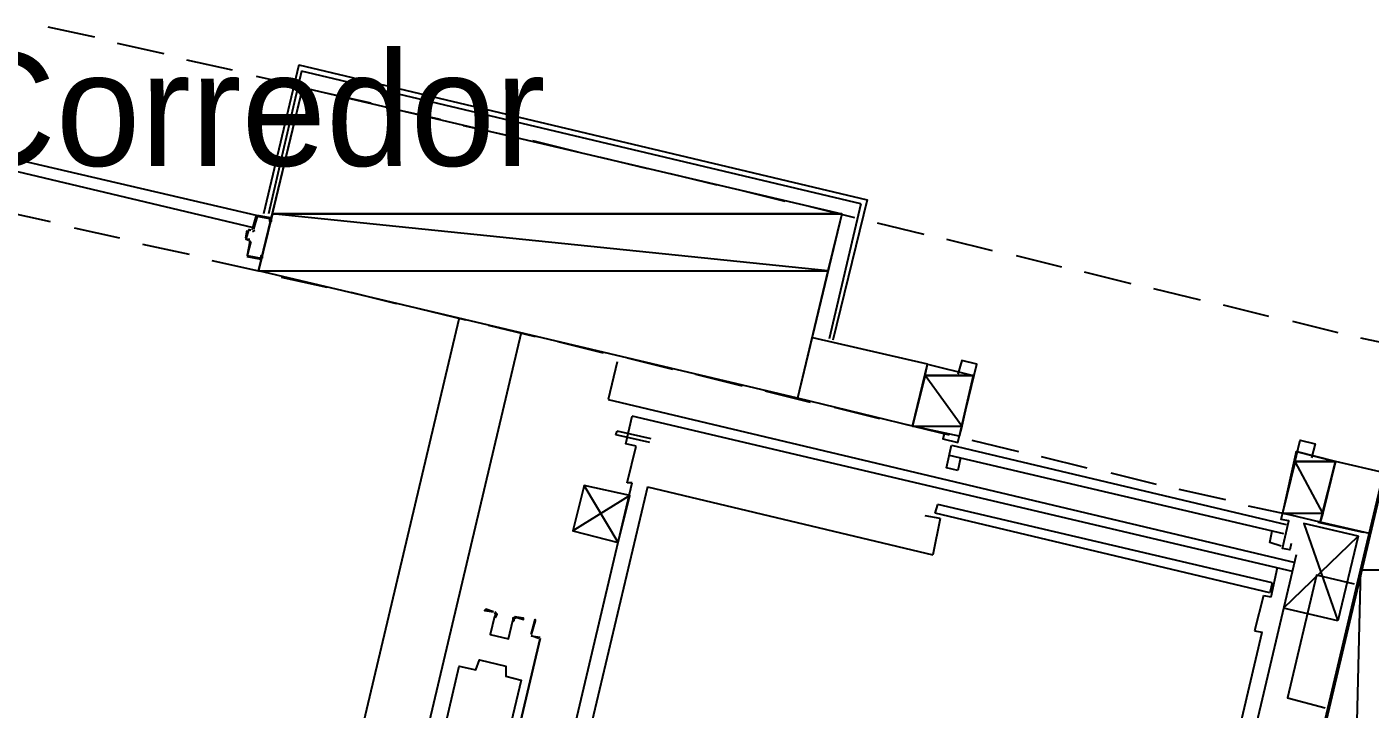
# Model space of a CAD drawing. Header units: feet. Extents: x -84 to 198, y -22 to 181.
# Drawn here: x 57.69 to 71.87, y 119.24 to 126.44 of the extents above; entities that cross this region are included whole.
import ezdxf
from ezdxf.enums import TextEntityAlignment as Align

# ---------------------------------------------------------------- set-up
doc = ezdxf.new("R2010")
doc.units = ezdxf.units.FT
for name, color, linetype in [('A-LINEA', 7, 'CONTINUOUS'), ('A-MURO-CONCRETO', 8, 'CONTINUOUS'), ('A-NOMBRE-ESPACIO', 2, 'CONTINUOUS')]:
    doc.layers.add(name, color=color, linetype=linetype)

msp = doc.modelspace()

# ---------------------------------------------------------------- linework, layer by layer
at = {"layer": 'A-LINEA'}
for p, q in [((57.9067, 126.4444), (58.4, 126.3378)), ((57.9067, 126.4444), (58.4, 126.3378)), ((58.64, 126.2711), (59.1333, 126.1644)), ((58.64, 126.2711), (59.1333, 126.1644)), ((59.3733, 126.0978), (59.8533, 125.9911)), ((59.3733, 126.0978), (59.8533, 125.9911)), ((60.56, 126.0444), (60.1867, 124.4711)), ((60.5867, 125.9778), (60.24, 124.4711)), ((66.4933, 124.5778), (60.5867, 125.9778)), ((60.1067, 125.9244), (60.5867, 125.8178)), ((60.1067, 125.9244), (60.5867, 125.8178)), ((60.8267, 125.7511), (61.32, 125.6444)), ((60.8267, 125.7511), (61.32, 125.6444)), ((61.56, 125.5778), (62.0533, 125.4711)), ((61.56, 125.5778), (62.0533, 125.4711)), ((62.2933, 125.4044), (62.7733, 125.2978)), ((62.2933, 125.4044), (62.7733, 125.2978)), ((63.0267, 125.2444), (63.5067, 125.1244)), ((63.0267, 125.2444), (63.5067, 125.1244)), ((63.7467, 125.0711), (64.24, 124.9511)), ((63.7467, 125.0711), (64.24, 124.9511)), ((64.48, 124.8978), (64.9733, 124.7778)), ((64.48, 124.8978), (64.9733, 124.7778)), ((65.2133, 124.7244), (65.6933, 124.6044)), ((65.2133, 124.7244), (65.6933, 124.6044)), ((66.4933, 124.5778), (66.16, 123.1511)), ((57.4533, 124.4978), (57.9333, 124.3911)), ((57.4533, 124.4978), (57.9333, 124.3911)), ((60.12, 124.4578), (60.2533, 124.4311)), ((60.12, 124.4578), (60.2533, 124.4311)), ((60.12, 124.4444), (60.12, 124.4444)), ((60.12, 124.4444), (60.12, 124.4444)), ((60.2533, 124.4178), (60.2533, 124.4178)), ((60.2533, 124.4178), (60.2533, 124.4178)), ((65.9467, 124.5511), (66.4267, 124.4311)), ((65.9467, 124.5511), (66.4267, 124.4311)), ((58.1867, 124.3244), (58.6667, 124.2178)), ((58.1867, 124.3244), (58.6667, 124.2178)), ((60, 124.2178), (60.0133, 124.2978)), ((60, 124.2178), (60.0133, 124.2978)), ((60.0267, 124.3111), (60.0533, 124.2978)), ((60.0267, 124.3111), (60.0533, 124.2978)), ((60.0267, 124.2978), (60.0267, 124.2978)), ((60.0267, 124.2978), (60.0267, 124.2978)), ((60.0687, 124.285), (60.0928, 124.2998)), ((60.0687, 124.285), (60.0928, 124.2998)), ((66.6667, 124.3778), (67.16, 124.2578)), ((66.6667, 124.3778), (67.16, 124.2578)), ((58.9067, 124.1511), (59.4, 124.0444)), ((58.9067, 124.1511), (59.4, 124.0444)), ((60.0267, 124.1778), (60.0267, 124.1778)), ((60.0267, 124.1778), (60.0267, 124.1778)), ((60.0528, 124.1665), (60.0379, 124.1906)), ((60.0528, 124.1665), (60.0379, 124.1906)), ((67.4, 124.2044), (67.88, 124.0844)), ((67.4, 124.2044), (67.88, 124.0844)), ((60.16, 123.9911), (60.0133, 124.0178)), ((60.16, 123.9911), (60.0133, 124.0178)), ((60.16, 124.0044), (60.16, 124.0044)), ((60.16, 124.0044), (60.16, 124.0044)), ((68.1333, 124.0311), (68.6133, 123.9111)), ((68.1333, 124.0311), (68.6133, 123.9111)), ((59.64, 123.9778), (60.1333, 123.8711)), ((59.64, 123.9778), (60.1333, 123.8711)), ((68.8533, 123.8578), (69.3467, 123.7378)), ((68.8533, 123.8578), (69.3467, 123.7378)), ((60.3733, 123.8044), (60.8533, 123.6978)), ((60.3733, 123.8044), (60.8533, 123.6978)), ((61.1067, 123.6444), (61.5867, 123.5244)), ((61.1067, 123.6444), (61.5867, 123.5244)), ((69.5867, 123.6844), (70.08, 123.5644)), ((69.5867, 123.6844), (70.08, 123.5644)), ((61.8267, 123.4711), (62.32, 123.3511)), ((61.8267, 123.4711), (62.32, 123.3511)), ((70.32, 123.5111), (70.8, 123.3911)), ((70.32, 123.5111), (70.8, 123.3911)), ((60.3333, 115.2578), (62.2533, 123.3644)), ((60.3333, 115.2578), (62.2533, 123.3644)), ((62.56, 123.2978), (63.0533, 123.1778)), ((62.56, 123.2978), (63.0533, 123.1778)), ((71.0533, 123.3378), (71.5333, 123.2178)), ((71.0533, 123.3378), (71.5333, 123.2178)), ((62.9067, 123.2178), (60.9867, 115.0978)), ((62.9067, 123.2178), (60.9867, 115.0978)), ((67.2, 122.8844), (65.9867, 123.1644)), ((67.2, 122.8844), (65.9867, 123.1644)), ((71.7733, 123.1644), (72.2667, 123.0578)), ((71.7733, 123.1644), (72.2667, 123.0578)), ((63.2933, 123.1244), (63.7733, 123.0044)), ((63.2933, 123.1244), (63.7733, 123.0044)), ((63.92, 122.9111), (63.8267, 122.5111)), ((63.92, 122.9111), (63.8267, 122.5111)), ((64.0267, 122.9511), (64.5067, 122.8311)), ((64.0267, 122.9511), (64.5067, 122.8311)), ((64.7467, 122.7778), (65.24, 122.6578)), ((64.7467, 122.7778), (65.24, 122.6578)), ((67.68, 122.7644), (67.5333, 122.1244)), ((67.68, 122.7644), (67.5333, 122.1244)), ((65.48, 122.6044), (65.96, 122.4844)), ((65.48, 122.6044), (65.96, 122.4844)), ((63.8267, 122.5111), (71.08, 120.7911)), ((63.8267, 122.5111), (71.08, 120.7911)), ((67.04, 122.2311), (65.8267, 122.5244)), ((67.04, 122.2311), (65.8267, 122.5244)), ((66.2133, 122.4311), (66.6933, 122.3111)), ((66.2133, 122.4311), (66.6933, 122.3111)), ((71.0533, 120.6978), (64.08, 122.3378)), ((71.0533, 120.6978), (64.08, 122.3378)), ((63.9067, 122.1378), (63.92, 122.1778)), ((63.9067, 122.1378), (63.92, 122.1778)), ((64.28, 122.0978), (63.92, 122.1778)), ((64.28, 122.0978), (63.92, 122.1778)), ((66.9333, 122.2578), (67.4267, 122.1378)), ((66.9333, 122.2578), (67.4267, 122.1378)), ((64.2667, 122.0578), (63.9067, 122.1378)), ((64.2667, 122.0578), (63.9067, 122.1378)), ((64.0267, 121.6311), (64.12, 122.0178)), ((64.0267, 121.6311), (64.12, 122.0178)), ((67.4533, 122.0311), (70.9867, 121.1911)), ((67.4533, 122.0311), (70.9867, 121.1911)), ((67.6667, 122.0844), (68.16, 121.9644)), ((67.6667, 122.0844), (68.16, 121.9644)), ((67.4267, 121.9244), (70.96, 121.0978)), ((67.4267, 121.9244), (70.96, 121.0978)), ((67.5467, 121.8978), (67.52, 121.7644)), ((67.5467, 121.8978), (67.52, 121.7644)), ((68.4, 121.9111), (68.88, 121.7911)), ((68.4, 121.9111), (68.88, 121.7911)), ((71.0933, 121.9644), (70.9467, 121.3111)), ((71.0933, 121.9644), (70.9467, 121.3111)), ((71.5067, 121.8578), (71.0933, 121.9644)), ((71.5067, 121.8578), (71.0933, 121.9644)), ((69.1333, 121.7378), (69.6133, 121.6178)), ((69.1333, 121.7378), (69.6133, 121.6178)), ((71.3467, 121.2178), (71.5067, 121.8578)), ((71.3467, 121.2178), (71.5067, 121.8578)), ((72.0267, 121.7378), (71.5067, 121.8578)), ((72.0267, 121.7378), (71.5067, 121.8578)), ((62.7467, 115.9911), (64.08, 121.6311)), ((62.7467, 115.9911), (64.08, 121.6311)), ((64.24, 121.5911), (62.9067, 115.9511)), ((64.24, 121.5911), (62.9067, 115.9511)), ((64.08, 121.6311), (64.0267, 121.6311)), ((64.08, 121.6311), (64.0267, 121.6311)), ((64.24, 121.5911), (67.2533, 120.8711)), ((64.24, 121.5911), (67.2533, 120.8711)), ((64.0533, 121.4978), (63.4533, 121.1244)), ((64.0533, 121.4978), (63.4533, 121.1244)), ((69.8533, 121.5644), (70.3467, 121.4578)), ((69.8533, 121.5644), (70.3467, 121.4578)), ((67.28, 121.3111), (67.3067, 121.4044)), ((67.28, 121.3111), (67.3067, 121.4044)), ((70.8133, 120.4711), (67.28, 121.3111)), ((70.8133, 120.4711), (67.28, 121.3111)), ((70.84, 120.5778), (67.3067, 121.4044)), ((70.84, 120.5778), (67.3067, 121.4044)), ((70.5867, 121.3911), (71.08, 121.2844)), ((70.5867, 121.3911), (71.08, 121.2844)), ((71.3467, 121.2178), (70.9467, 121.3111)), ((71.3467, 121.2178), (70.9467, 121.3111)), ((67.3333, 121.2578), (67.1733, 121.2844)), ((67.3333, 121.2578), (67.1733, 121.2844)), ((67.3333, 121.2578), (67.2533, 120.8711)), ((67.3333, 121.2578), (67.2533, 120.8711)), ((71.32, 121.2178), (71.8, 121.1111)), ((71.32, 121.2178), (71.8, 121.1111)), ((71.8667, 121.0978), (71.3467, 121.2178)), ((71.8667, 121.0978), (71.3467, 121.2178)), ((71.7467, 121.0711), (71.5333, 120.1778)), ((71.7467, 121.0711), (71.5333, 120.1778)), ((71.0933, 120.8711), (69.4, 113.6978)), ((71.0933, 120.8711), (69.4, 113.6978)), ((70.8267, 120.4311), (70.8933, 120.7378)), ((70.8267, 120.4311), (70.8933, 120.7378)), ((70.84, 120.5778), (70.8133, 120.4711)), ((70.84, 120.5778), (70.8133, 120.4711)), ((70.7467, 120.4444), (70.6533, 120.0711)), ((70.7467, 120.4444), (70.6533, 120.0711)), ((70.7467, 120.4444), (70.8267, 120.4311)), ((70.7467, 120.4444), (70.8267, 120.4311)), ((71.5333, 120.1778), (70.96, 120.3111)), ((71.5333, 120.1778), (70.96, 120.3111)), ((69.4, 114.4178), (70.7333, 120.0578)), ((69.4, 114.4178), (70.7333, 120.0578)), ((70.6533, 120.0711), (70.7333, 120.0578)), ((70.6533, 120.0711), (70.7333, 120.0578)), ((62.28, 116.4978), (63.1067, 119.9911)), ((63.1067, 119.9911), (62.28, 116.4978)), ((62.28, 116.4978), (63.1067, 119.9911)), ((63.1067, 119.9911), (62.28, 116.4978)), ((63.0933, 119.9911), (63.0133, 120.0178)), ((63.0133, 120.0178), (63.1067, 120.0044)), ((63.0933, 119.9911), (63.0133, 120.0178)), ((63.0133, 120.0178), (63.1067, 120.0044)), ((63.0267, 120.0178), (63.0267, 120.0178)), ((63.0267, 120.0178), (63.0267, 120.0178)), ((63.0267, 120.0178), (63.0267, 120.0178)), ((63.0267, 120.0178), (63.0267, 120.0178)), ((63.0933, 119.9911), (63.0933, 119.9911)), ((63.0933, 119.9911), (63.0933, 119.9911))]:
    msp.add_line(p, q, dxfattribs=at)
for points in [[(60.56, 126.0444), (66.56, 124.6178), (66.2, 123.1378)], [(60.6, 125.8044), (66.2933, 124.4711), (65.8267, 122.5244), (60.1333, 123.8711), (60.6, 125.8044)], [(60.6, 125.8044), (66.2933, 124.4711), (65.8267, 122.5244), (60.1333, 123.8711), (60.6, 125.8044)], [(57.1867, 125.1378), (60.1067, 124.4578), (60.08, 124.3244), (57.16, 125.0178), (57.1867, 125.1378)], [(57.1867, 125.1378), (60.1067, 124.4578), (60.08, 124.3244), (57.16, 125.0178), (57.1867, 125.1378)], [(60.1067, 124.4578), (60.0667, 124.3111), (60.0667, 124.3111)], [(60.1067, 124.4578), (60.0667, 124.3111), (60.0667, 124.3111)], [(60.2667, 124.4178), (60.2667, 124.3911), (60.2533, 124.3911), (60.2533, 124.4178), (60.12, 124.4444), (60.08, 124.3111)], [(60.2667, 124.4178), (60.2667, 124.3911), (60.2533, 124.3911), (60.2533, 124.4178), (60.12, 124.4444), (60.08, 124.3111)], [(60.0533, 124.2978), (60.0267, 124.2978), (60, 124.2044), (60.04, 124.2044)], [(60.0533, 124.2978), (60.0267, 124.2978), (60, 124.2044), (60.04, 124.2044)], [(60.0267, 124.1911), (60, 124.2044), (60, 124.2044)], [(60.0267, 124.1911), (60, 124.2044), (60, 124.2044)], [(60.04, 124.1778), (60.0133, 124.0311), (60.0133, 124.0311)], [(60.0533, 124.1778), (60.0133, 124.0311), (60.16, 124.0044), (60.16, 124.0311), (60.1733, 124.0178), (60.1733, 124.0044)], [(60.04, 124.1778), (60.0133, 124.0311), (60.0133, 124.0311)], [(60.0533, 124.1778), (60.0133, 124.0311), (60.16, 124.0044), (60.16, 124.0311), (60.1733, 124.0178), (60.1733, 124.0044)], [(77.6267, 119.7244), (78.0933, 121.6711), (72.3333, 123.0311), (69.4933, 111.0311), (75.2533, 109.6711), (75.7067, 111.6178), (71.5733, 112.5911), (73.4933, 120.7111), (77.6267, 119.7244)], [(77.6267, 119.7244), (78.0933, 121.6711), (72.3333, 123.0311), (69.4933, 111.0311), (75.2533, 109.6711), (75.7067, 111.6178), (71.5733, 112.5911), (73.4933, 120.7111), (77.6267, 119.7244)], [(67.5333, 122.1244), (67.04, 122.2311), (67.2, 122.8844), (67.68, 122.7644)], [(67.5333, 122.1244), (67.04, 122.2311), (67.2, 122.8844), (67.68, 122.7644)], [(67.3733, 122.1511), (67.36, 122.0978), (67.52, 122.0578), (67.72, 122.8844), (67.56, 122.9244), (67.52, 122.7778)], [(67.3733, 122.1511), (67.36, 122.0978), (67.52, 122.0578), (67.72, 122.8844), (67.56, 122.9244), (67.52, 122.7778)], [(64.12, 122.0178), (64.0133, 122.0444), (64.08, 122.3378)], [(64.12, 122.0178), (64.0133, 122.0444), (64.08, 122.3378)], [(67.52, 121.7644), (67.4, 121.7911), (67.4533, 122.0311)], [(67.52, 121.7644), (67.4, 121.7911), (67.4533, 122.0311)], [(71.04, 120.9911), (71.0267, 120.9244), (70.9467, 120.9378), (71.0133, 121.2311), (70.9333, 121.2444), (71.1333, 122.0844), (71.2933, 122.0444), (71.2533, 121.8978)], [(71.04, 120.9911), (71.0267, 120.9244), (70.9467, 120.9378), (71.0133, 121.2311), (70.9333, 121.2444), (71.1333, 122.0844), (71.2933, 122.0444), (71.2533, 121.8978)], [(63.9333, 121.0044), (63.5733, 121.6044), (63.4533, 121.1244), (63.9333, 121.0044), (64.0533, 121.4978), (63.5733, 121.6044)], [(63.9333, 121.0044), (63.5733, 121.6044), (63.4533, 121.1244), (63.9333, 121.0044), (64.0533, 121.4978), (63.5733, 121.6044)], [(70.96, 120.3111), (71.7467, 121.0711), (71.1733, 121.2044), (71.5333, 120.1778)], [(70.96, 120.3111), (71.7467, 121.0711), (71.1733, 121.2044), (71.5333, 120.1778)], [(70.9333, 120.9644), (70.8133, 121.0044), (70.84, 121.1244)], [(70.9333, 120.9644), (70.8133, 121.0044), (70.84, 121.1244)], [(71.7067, 120.5644), (71.3067, 120.6578), (71, 119.3644), (71.4, 119.2578)], [(71.7067, 120.5644), (71.3067, 120.6578), (71, 119.3644), (71.4, 119.2578)], [(62.6133, 120.2711), (62.5333, 120.2978), (62.52, 120.2844), (62.6133, 120.2711)], [(62.6133, 120.2711), (62.5333, 120.2978), (62.52, 120.2844), (62.6133, 120.2711)], [(62.6264, 120.2235), (62.5809, 120.0309), (62.7735, 119.9853), (62.8192, 120.1779)], [(62.6264, 120.2235), (62.5809, 120.0309), (62.7735, 119.9853), (62.8192, 120.1779)], [(62.6264, 120.2235), (62.5809, 120.0309), (62.7735, 119.9853), (62.8192, 120.1779)], [(62.6264, 120.2235), (62.5809, 120.0309), (62.7735, 119.9853), (62.8192, 120.1779)], [(62.6306, 120.2208), (62.6397, 120.2409), (62.6248, 120.2572)], [(62.6306, 120.2208), (62.6397, 120.2409), (62.6248, 120.2572)], [(62.6377, 120.2095), (62.6529, 120.243), (62.628, 120.2701)], [(62.6377, 120.2095), (62.6529, 120.243), (62.628, 120.2701)], [(62.854, 120.217), (62.8196, 120.2039), (62.8182, 120.1671)], [(62.854, 120.217), (62.8196, 120.2039), (62.8182, 120.1671)], [(62.8511, 120.204), (62.8304, 120.1961), (62.8296, 120.1741)], [(62.8511, 120.204), (62.8304, 120.1961), (62.8296, 120.1741)], [(62.84, 120.2178), (62.9333, 120.1911), (62.9333, 120.2044), (62.84, 120.2178)], [(62.84, 120.2178), (62.9333, 120.1911), (62.9333, 120.2044), (62.84, 120.2178)], [(63.0133, 120.0311), (63.0533, 120.1911), (63.0533, 120.1778), (63.0133, 120.0311)], [(63.0133, 120.0311), (63.0533, 120.1911), (63.0533, 120.1778), (63.0133, 120.0311)], [(61.6533, 117.1244), (62.2533, 119.6978), (62.4267, 119.6578), (62.4667, 119.7644), (62.7467, 119.6978), (62.7467, 119.5911), (62.9067, 119.5511), (62.2933, 116.9778), (62.1333, 117.0178), (62.0933, 116.9111), (61.8, 116.9778), (61.8133, 117.0844), (61.6533, 117.1244)], [(61.6533, 117.1244), (62.2533, 119.6978), (62.4267, 119.6578), (62.4667, 119.7644), (62.7467, 119.6978), (62.7467, 119.5911), (62.9067, 119.5511), (62.2933, 116.9778), (62.1333, 117.0178), (62.0933, 116.9111), (61.8, 116.9778), (61.8133, 117.0844), (61.6533, 117.1244)]]:
    msp.add_lwpolyline(points, dxfattribs=at)
at = {"layer": 'A-MURO-CONCRETO'}
for points in [[(60.6, 125.8044), (66.2933, 124.4711), (60.28, 124.4711), (60.6, 125.8044), (60.6, 125.8044)], [(60.6, 125.8044), (66.2933, 124.4711), (60.28, 124.4711), (60.6, 125.8044), (60.6, 125.8044)], [(60.28, 124.4711), (60.1333, 123.8711), (66.1467, 123.8711), (60.28, 124.4711)], [(60.28, 124.4711), (60.1333, 123.8711), (66.1467, 123.8711), (60.28, 124.4711)], [(60.28, 124.4711), (66.2933, 124.4711), (66.1467, 123.8711), (60.28, 124.4711), (60.28, 124.4711)], [(60.28, 124.4711), (66.2933, 124.4711), (66.1467, 123.8711), (60.28, 124.4711), (60.28, 124.4711)], [(60.1333, 123.8711), (66.1467, 123.8711), (65.8267, 122.5244), (60.1333, 123.8711), (60.1333, 123.8711)], [(60.1333, 123.8711), (66.1467, 123.8711), (65.8267, 122.5244), (60.1333, 123.8711), (60.1333, 123.8711)], [(67.2, 122.8844), (67.68, 122.7644), (67.1733, 122.7644), (67.2, 122.8844), (67.2, 122.8844)], [(67.2, 122.8844), (67.68, 122.7644), (67.1733, 122.7644), (67.2, 122.8844), (67.2, 122.8844)], [(67.1733, 122.7644), (67.04, 122.2311), (67.56, 122.2311), (67.1733, 122.7644)], [(67.1733, 122.7644), (67.04, 122.2311), (67.56, 122.2311), (67.1733, 122.7644)], [(67.1733, 122.7644), (67.68, 122.7644), (67.56, 122.2311), (67.1733, 122.7644), (67.1733, 122.7644)], [(67.1733, 122.7644), (67.68, 122.7644), (67.56, 122.2311), (67.1733, 122.7644), (67.1733, 122.7644)], [(67.04, 122.2311), (67.56, 122.2311), (67.5333, 122.1244), (67.04, 122.2311), (67.04, 122.2311)], [(67.04, 122.2311), (67.56, 122.2311), (67.5333, 122.1244), (67.04, 122.2311), (67.04, 122.2311)], [(71.0933, 121.9644), (71.5067, 121.8578), (71.08, 121.8578), (71.0933, 121.9644), (71.0933, 121.9644)], [(71.0933, 121.9644), (71.5067, 121.8578), (71.08, 121.8578), (71.0933, 121.9644), (71.0933, 121.9644)], [(71.08, 121.8578), (70.9467, 121.3111), (71.3733, 121.3111), (71.08, 121.8578)], [(71.08, 121.8578), (70.9467, 121.3111), (71.3733, 121.3111), (71.08, 121.8578)], [(71.08, 121.8578), (71.5067, 121.8578), (71.3733, 121.3111), (71.08, 121.8578), (71.08, 121.8578)], [(71.08, 121.8578), (71.5067, 121.8578), (71.3733, 121.3111), (71.08, 121.8578), (71.08, 121.8578)], [(72, 121.6711), (77.8533, 120.7111), (71.7733, 120.7111), (72, 121.6711), (72, 121.6711)], [(72, 121.6711), (77.8533, 120.7111), (71.7733, 120.7111), (72, 121.6711), (72, 121.6711)], [(70.9467, 121.3111), (71.3733, 121.3111), (71.3467, 121.2178), (70.9467, 121.3111), (70.9467, 121.3111)], [(70.9467, 121.3111), (71.3733, 121.3111), (71.3467, 121.2178), (70.9467, 121.3111), (70.9467, 121.3111)], [(71.7733, 120.7111), (71.5733, 112.5911), (69.8533, 112.5911), (71.7733, 120.7111), (71.7733, 120.7111)], [(71.7733, 120.7111), (71.5733, 112.5911), (69.8533, 112.5911), (71.7733, 120.7111), (71.7733, 120.7111)], [(73.4933, 120.7111), (71.7733, 120.7111), (71.5733, 112.5911), (73.4933, 120.7111)], [(73.4933, 120.7111), (71.7733, 120.7111), (71.5733, 112.5911), (73.4933, 120.7111)]]:
    msp.add_lwpolyline(points, dxfattribs=at)

# ---------------------------------------------------------------- texts
at = {"layer": 'A-NOMBRE-ESPACIO'}
msp.add_text('Corredor', height=1.2, dxfattribs=at).set_placement((60, 124.9778), align=Align.CENTER)

doc.saveas('drawing.dxf')
